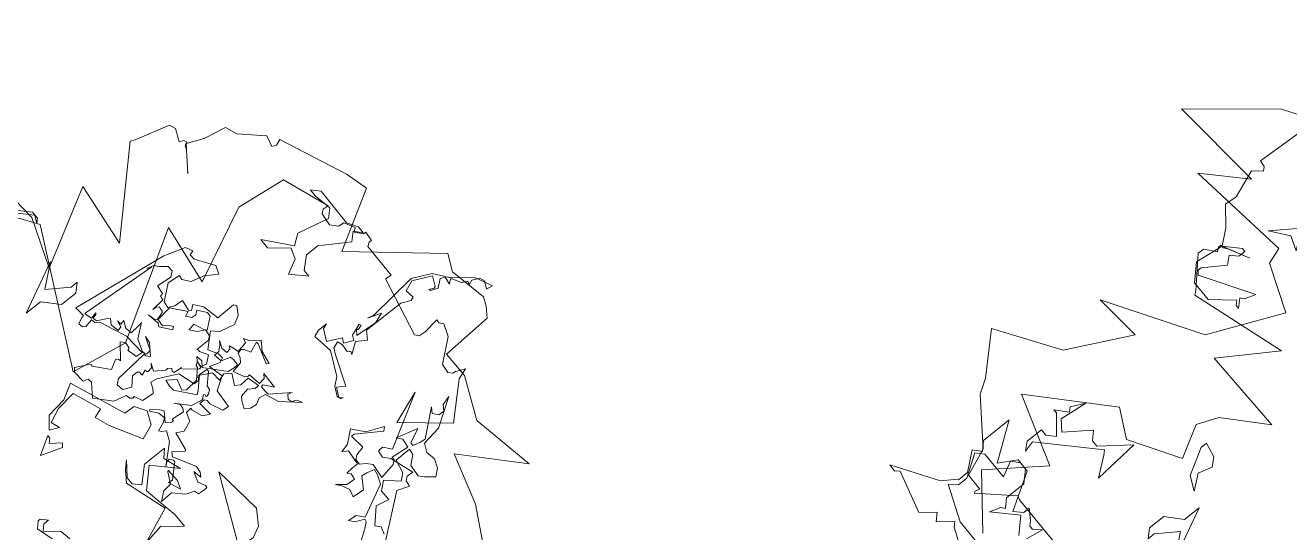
# Model space of a CAD drawing. Header units: metres. Extents: x -71 to 881, y -503 to 661.
# Drawn here: x 269.61 to 276.55, y -316.01 to -313.22 of the extents above; entities that cross this region are included whole.
import ezdxf

# ---------------------------------------------------------------- set-up
doc = ezdxf.new("R2010")
doc.units = ezdxf.units.M
doc.layers.add('04. Pisos', color=8, linetype='Continuous', lineweight=5)
doc.layers.add('ARBRE', color=100, linetype='Continuous', lineweight=13, true_color=0x00ff3f)

# ---------------------------------------------------------------- blocks, each defined once
blk = doc.blocks.new('WMF2', base_point=(0, 0.01))
at = {"color": 251, "lineweight": 0, "true_color": 0x636466}
for points in [[(99.88, -192.88), (107.36, -202.17), (106.64, -204.2), (107.63, -204.27), (108.14, -204.87), (108.06, -205.98), (111.91, -204.61), (112.96, -203.7), (114.06, -203.79), (114.16, -204.2), (114.12, -204.74), (112.93, -205.76), (117.77, -214.23), (115.81, -208.91), (110.13, -215.92), (115.04, -221.02), (115.66, -222.79), (116.35, -221.31), (116.39, -220.76), (116.99, -220.25), (118.51, -220.38), (121.42, -223.82), (123.45, -224.55), (124.06, -224.04), (124.6, -224.1), (124.28, -221.43), (124.37, -220.32), (124.97, -219.82), (134.84, -221.76), (134.73, -222.86), (140.59, -222.8), (140.98, -223.38), (140.96, -223.82), (142.59, -223.95), (142.62, -223.52), (143.7, -222.51), (144.2, -223.11), (145.93, -222.16), (146.02, -221.17), (147.09, -220.14), (149.19, -220.32), (149.69, -220.93), (149.6, -221.91), (157.24, -218.9), (158.3, -210.64), (152.62, -198.66), (162.76, -199.86), (152.65, -183.05), (154.26, -173.69), (175.85, -184.22), (183.13, -179.1)], [(222.26, -138.6), (222.84, -126.51), (221.75, -126.41), (221.24, -125.83), (222.46, -124.38), (220.76, -119.93), (220.93, -117.85), (217.92, -115.52), (216.01, -113.25), (211.75, -115.52), (215.09, -113.71), (215.69, -113.21), (216.23, -113.25), (216.29, -112.71), (215.78, -112.1), (217.44, -110.7), (217.53, -109.6), (213.13, -105.6), (212.64, -105.02), (197.13, -110.25), (202.88, -101.16), (188.84, -101.73), (195.03, -95.86), (196.4, -92.3), (193.55, -87.25), (201.48, -82.18), (206.17, -84.52), (217.5, -73.62), (205.76, -70.03), (212.07, -61.12), (204.08, -54.99)], [(162.25, -221.47), (162.55, -220.76), (164.41, -221.19), (167.6, -217.66), (169.53, -216.89), (170.28, -213.15), (171.44, -210.43), (167.5, -207.63), (170.63, -209.8), (171.33, -210.11), (171.53, -210.62), (172.06, -210.42), (172.36, -209.7), (174.37, -210.56), (175.39, -210.16), (176.98, -204.42), (177.29, -203.7), (165.65, -192.21), (176.34, -193.26), (169.52, -180.97), (177.55, -183.87), (181.35, -183.49)], [(215.12, -142.21), (227.2, -134.24), (237.13, -121.84), (221.43, -123.58), (227.53, -117.47), (210.08, -120.09), (209.21, -117.47), (201.41, -114.58), (204.04, -108.47), (206.64, -102.36), (221.47, -92.77), (213.62, -93.64), (218.84, -83.17), (228.67, -76.4), (223.08, -70.7), (221.59, -68.47), (214.46, -63.39), (212.7, -59.01), (209.83, -58.98), (210.04, -58.28), (209.88, -57.88), (205.22, -63.07), (204.55, -62.86), (196.2, -62.98)], [(90.01, -206.45), (97.85, -210.62), (106.23, -212.96), (97.57, -221.28), (108.11, -219.06), (114.95, -222), (119.42, -221.88), (119.84, -230.55), (121.43, -231.58), (122.86, -232.19), (129.04, -230.77), (131.8, -232.03), (142.53, -219.05), (147.98, -228.38), (151.61, -227.39), (162.65, -222.48), (162.25, -221.47), (162.25, -221.47)], [(220.57, -50.22), (221.79, -50.2), (214.78, -54.92), (213.59, -56.76), (213.1, -57.26), (213.13, -59.1), (215.47, -61.97), (214.27, -63.08), (215.5, -64.29), (215.56, -69.52), (211.34, -63.72), (209.67, -66.67), (207.37, -66.7), (203.77, -60.91), (202.56, -62.13), (202.58, -63.23), (200.85, -62.15), (200.24, -61.55), (199.64, -61.56), (198.56, -62.79), (199.01, -59.87)], [(200.21, -59.24), (202.55, -61.52), (206.05, -57.94), (205.47, -59.78), (204.85, -60.28), (206.1, -61.48), (206.14, -65.01), (207.85, -66.7), (209.07, -66.69), (210.27, -65.56), (209.03, -63.15), (213.66, -63.1), (214.86, -61.99), (212.51, -58.47), (212.49, -56.77), (213.57, -55.55), (207.7, -53.3), (201.85, -53.37)], [(203.66, -50.42), (207.69, -52.09), (208.3, -52.68), (210.1, -50.35), (211.21, -51.44), (213, -49.09), (219.97, -50.84), (220.57, -50.22), (220.57, -50.22)], [(211.1, -72.56), (210.01, -72.56), (208.8, -73.77), (211.73, -76.09), (212.35, -76.09), (210.51, -77.8), (211.1, -78.4), (210.01, -80.71), (210.51, -76.09), (208.8, -74.88), (205.88, -79.01), (204.66, -77.8), (203.56, -77.8), (200.04, -82.55), (199.42, -74.88), (201.73, -77.8), (202.34, -78.4), (210.51, -70.25), (210.01, -68.43), (211.1, -69.64), (211.1, -72.56), (211.1, -72.56)], [(184.65, -79.77), (186.95, -76.25), (186.95, -75.04), (188.18, -76.25), (188.18, -79.17), (185.74, -81.48), (185.74, -84.42), (181.72, -76.25), (184.65, -79.77), (184.65, -79.77)], [(110.5, -210.3), (109.11, -209.66), (107.56, -210.01), (106.1, -209.43), (105.21, -208.37), (106.3, -206.96), (107.08, -206.3), (109.11, -206.4), (110.23, -207.75), (111.21, -207.86), (111.17, -205.1), (108.98, -204.68), (108.09, -203.61), (109.95, -201.54), (108.82, -200.21), (107.05, -200.28), (107.47, -198.09), (105.17, -195.92), (104.39, -196.59), (103.18, -196.28)], [(104.23, -192.12), (105.81, -194.43), (106.51, -195.26), (106.98, -195.35), (107.6, -193.84), (108.41, -193.19), (108.29, -194.62), (107.17, -195.57), (109.76, -200.75), (111.21, -201.34), (112.19, -201.47), (112.55, -200.2), (112.63, -199.28), (110.76, -198.09), (110.9, -196.12), (112.13, -196.43), (113.42, -195.8), (114.19, -195.14), (113.09, -196.56), (112.98, -198.01), (113.96, -198.14), (114.51, -197.67), (114.61, -198.91), (114.58, -199.9), (117.07, -200.09), (117.61, -199.16), (118.02, -200.63), (119.62, -202.52), (117.74, -204.14), (116.53, -207), (116.04, -206.45), (118.58, -202.45), (118.63, -201.93), (116.12, -202.24), (115.77, -200.72), (115.3, -200.17), (114.31, -200.14), (113.77, -201.07), (112.93, -201.79), (110.47, -201.58), (110.98, -204.31), (111.44, -204.87), (111.97, -204.91), (111.68, -207.85), (113.17, -208.02), (114, -207.32), (112.98, -210.96), (111.87, -208.65), (111.36, -208.61), (111.05, -209.82), (110.92, -210.8), (114.34, -214.81), (113.44, -214.21), (112.61, -214.93), (112.58, -215.91), (113.47, -216.49), (113.87, -217.98), (110.96, -213.56), (110.5, -210.3), (110.5, -210.3)], [(193.06, -90.68), (193.06, -91.77), (190.63, -91.29), (189.54, -90.08), (190.15, -87.76), (188.32, -85.45), (190.63, -86.53), (193.06, -90.68), (193.06, -90.68)], [(216.62, -108.51), (216.01, -113.25), (213.7, -115.58), (213.1, -115.58), (213.1, -114.35), (214.19, -113.25), (213.1, -112.03), (215.41, -108.51), (215.41, -107.9), (214.8, -107.41), (206.64, -112.66), (207.25, -110.82), (207.86, -110.33), (206.64, -109.11), (207.25, -109.11), (207.86, -109.72), (210.77, -106.2), (214.19, -106.2), (216.62, -108.51), (216.62, -108.51)], [(208.1, -122), (210.46, -122.83), (213.34, -120.5), (210.43, -124.86), (208.1, -122), (208.1, -122)], [(180.45, -182.15), (178.13, -184.47), (176.91, -184.47), (176.31, -183.86), (177.52, -184.47), (179.84, -182.15)], [(135.57, -154.51), (138.25, -153.67), (139.17, -154.51), (139.17, -154.97), (138.25, -155.89), (138.25, -154.97), (137.42, -154.14), (135.57, -156.36), (133.8, -156.73)], [(147.09, -161.3), (148.81, -164.22), (148.31, -164.22), (147.7, -163.6), (146.47, -165.31), (145.88, -164.82), (147.09, -161.3), (147.09, -161.3)], [(138.94, -175.74), (144.01, -172.85), (146.39, -171.88), (146.93, -173.42), (151.56, -171.55), (151.13, -168.2), (150.13, -165.91), (148.68, -166.49), (149.35, -164.92), (151.24, -166.38), (151.67, -169.75), (153.13, -172.22), (143.98, -176.02), (143.88, -177.83), (142.05, -179.02), (139.92, -178.12), (138.94, -175.74), (138.94, -175.74)], [(135.09, -169.28), (136.91, -170.51), (138.01, -171.61), (135.68, -169.9), (134.47, -169.9), (133.38, -170.99), (135.68, -173.42), (135.68, -177.45), (134.47, -176.35), (131.54, -177.45), (135.09, -173.91), (132.16, -170.99), (126.32, -172.2), (124, -172.2), (125.23, -170.51), (126.32, -169.28), (125.71, -165.75), (128.13, -171.61), (135.09, -169.28), (135.09, -169.28)], [(129.33, -171.8), (130.44, -173.14), (130.63, -174.64), (132.41, -175.52), (132.57, -175.72), (130.37, -175.88), (129, -175.39), (131.03, -174.57), (130.92, -175.27), (132.78, -177.2), (132.94, -177.4), (133.27, -177.39), (133.89, -176.89), (133.76, -176.39), (133.25, -175.78), (136.03, -178.75), (137.63, -179.42), (138.03, -178.75), (138.43, -178.41), (139, -179.91), (139.48, -180.48), (140.6, -180.25), (141.77, -179.29), (141.95, -179.48), (140.94, -180.66), (140.37, -181.13), (138.81, -180.09), (138.2, -180.94), (138.17, -181.3), (138.5, -181.3), (138.3, -183.46), (138.84, -183.71), (139.55, -183.74), (140.34, -183.1), (138.33, -185.08), (138.01, -186.66), (137.96, -187.04), (138.47, -187.64), (138.27, -187.81), (137.93, -187.74), (138.03, -188.28), (138.55, -188.89), (139.2, -188.95), (140.91, -190.59), (141.25, -190.57), (141.38, -189.16), (139.54, -187.38), (139.07, -186.81), (142.01, -184.38), (142.93, -184.24), (144.01, -184.38), (142.96, -185.86), (141.2, -185.39), (140.77, -186.02), (140.94, -188.21), (142.43, -189.6), (142.8, -189.62), (143.13, -190.05), (142.18, -190.14), (141.95, -191.03), (142.93, -192.19), (144.24, -191.39), (144.58, -191.45), (144.78, -191.29), (144.74, -193.64), (145.22, -194.21), (146.33, -194.31), (146.97, -193.1), (147.96, -192.3), (148.2, -193.41), (146.53, -194.15), (146.12, -194.49), (147.57, -196.24), (148.3, -196.27), (149.64, -195.16), (149.18, -194.59), (149.23, -193.84), (150.01, -193.2), (150.32, -193.98), (152.67, -192.02), (152.33, -189.62), (152.2, -189.45), (151.09, -189.35), (150.48, -190.21), (149.91, -190.68), (149.57, -190.27), (151.32, -188.81), (151.86, -189.06), (153.85, -188.7), (152.77, -188.98), (152.4, -189.29), (152.8, -190.62), (152.94, -190.78), (153.69, -190.85), (154.05, -190.54), (154.11, -189.8), (154.29, -191.99), (154.99, -192.09), (155.13, -192.59), (156.55, -192.72), (156.32, -195.25), (156.96, -196.02), (157.91, -195.93), (158.87, -194.78), (159.49, -194.28), (159.79, -193.07), (159.51, -193.9), (160.36, -181.18), (160.3, -180.89), (159.09, -181.29), (159.32, -182.35), (159.11, -182.21), (158.95, -181.51), (158.27, -181.62), (157.59, -183.02), (157.18, -183.64), (156.35, -183.07), (154.92, -183.39), (155.08, -184.08), (156.2, -184.24), (155.47, -184.34), (155.62, -185.07), (154.42, -184.57), (153.35, -184.75), (153.51, -186.38), (153.6, -187.08), (151.95, -185.01), (149.99, -184.32), (149.29, -184.43), (149.15, -184.65), (149.29, -185.38), (151.47, -186.21), (150.33, -186.08), (148.46, -184.81), (149.07, -184.27), (149.41, -184.25), (148.91, -178.66), (148.24, -177.88), (147.12, -178.09), (146.52, -179.46), (147.86, -180.69), (147.82, -181.61), (147.53, -182), (147.35, -181.89), (146.99, -181.96), (147.31, -182.82), (146.97, -182.85), (146.83, -183.07), (146.96, -183.8), (147.57, -184.22), (146.37, -183.73), (145.25, -185.38), (145.32, -185.75), (144.9, -186.35), (144.5, -186.09), (144.14, -186.16), (144.04, -187.62), (143.83, -187.48), (142.52, -189.03), (142.08, -189.67), (142.11, -190.02), (143.28, -190.18), (143.89, -190.6), (142.85, -190.79), (141.99, -190.19), (138.87, -193), (138.74, -194.12), (138.82, -194.82), (139.8, -194.84), (140.46, -194.71), (140.93, -193.17), (142.31, -192.91), (142.34, -193.82), (143.01, -194.6), (143.63, -195.01), (142.43, -194.52), (141.41, -194.72), (141.51, -195.42), (141.95, -195.71), (141.09, -196.03), (140.4, -196.21), (140.74, -197.98), (141.5, -198.18), (140.55, -198.74), (139.52, -200.23), (138.03, -199.22), (135.82, -198.91), (136.11, -198.49), (139.38, -199.5), (139.74, -199.42), (139.04, -197.73), (140.05, -197.19), (140.36, -196.75), (140.18, -196.05), (139.41, -195.86), (138.75, -195.42), (138.41, -193.65), (136.6, -194.53), (136.31, -194.97), (136.38, -195.33), (134.28, -195.7), (134.46, -196.76), (135.1, -197.22), (132.37, -197.2), (133.77, -195.99), (133.7, -195.63), (132.79, -195.64), (132.09, -195.74), (129.95, -198.9), (130.18, -198.17), (129.52, -197.73), (128.84, -197.89), (128.6, -198.62), (127.64, -199.19), (130.16, -196.3), (132.35, -195.35), (132.53, -194.25), (131.99, -193.25), (132.12, -192.12), (132.68, -191.29), (133.87, -191.79), (134.49, -192.21), (134.79, -193.63), (134.09, -194.68), (134.18, -195.38), (136.09, -194.82), (135.98, -193.22), (136.53, -192.38), (138.34, -193.29), (139.06, -192.24), (138.68, -191.03), (140.3, -190.91), (141.35, -188.87), (140.74, -188.44), (140.72, -187.54), (143.51, -186.63), (145.06, -183.4), (145.23, -182.31), (144.26, -181.94), (143.6, -181.51), (143.77, -179.46), (145.1, -178.82), (145.07, -178.48), (145.34, -178.09), (146.02, -177.93), (146.55, -175.84), (149.03, -173.49), (151.13, -174.93), (151.83, -174.83), (152.07, -174.01), (154.04, -173.82), (154.65, -174.25), (153.72, -176.12), (153.29, -176.72), (153.08, -176.57), (150.75, -178.69), (151.6, -180.16), (151.31, -180.6), (150.94, -180.67), (153.31, -182.54), (152.7, -183.08), (151.76, -183.04), (151.56, -182.89), (151.5, -182.59), (150.64, -182.91), (149.91, -183.05), (149.78, -184.18), (153.37, -183.87), (157.76, -181.91), (158.22, -181.26), (158.87, -181.13), (158.61, -179.74), (158.9, -179.3), (159.63, -179.15), (160.17, -180.16), (160.23, -180.53), (161.97, -180.37), (159.66, -196.47), (158.58, -199.98), (157.43, -200.58), (157.16, -199.85), (156.26, -199.9), (153.31, -201.99), (151.94, -201.5), (153.21, -199.48), (153.79, -197.33), (154.96, -196.37), (155.66, -196.47), (155.88, -194.31), (153.91, -191.96), (152.87, -191.86), (152.36, -192.9), (152.27, -194.36), (150.48, -194.18), (150.11, -194.49), (150.75, -195.26), (149.38, -196.4), (146.61, -197.04), (146.66, -200.28), (146.27, -200.62), (144.88, -199.79), (144.11, -198.43), (144.72, -195.93), (145.72, -194.82), (143.6, -192.6), (142.05, -193.54), (141.19, -193.65), (140.84, -192.91), (141.38, -191.16), (138.98, -191.83), (137.57, -189.7), (134.5, -189.55), (134.6, -188.51), (136.69, -187.48), (137.39, -187.51), (137.76, -187.2), (137.7, -186.3), (135.35, -186.6), (135.98, -185.39), (137.66, -184.67), (138.03, -184.72), (137.93, -183.77), (136.52, -183.3), (135.82, -181.61), (136.44, -180.4), (133.42, -179.96), (133.25, -179.75), (134.5, -178.03), (133.81, -177.64), (130.21, -179.65), (129.13, -179.52), (128.46, -179.11), (129.89, -178.8), (128.13, -178.26), (126.98, -178.88), (126.62, -178.83), (126.51, -178.31), (126.62, -177.18), (127.36, -176.92), (127.86, -175.55), (129.43, -173.88), (129.33, -171.8), (129.33, -171.8)], [(167.3, -178.31), (164.99, -181.83), (164.99, -183.07), (163.76, -181.83), (163.76, -178.92), (166.2, -176.6), (166.2, -173.68), (170.22, -181.83), (167.3, -178.31), (167.3, -178.31)], [(116, -176.89), (115.75, -179.59), (116.63, -181.42), (119.11, -182.97), (127.36, -181.9), (116, -176.89), (116, -176.89)], [(128.63, -229.85), (130.85, -228.1), (132.31, -224.99), (131.45, -216.73), (131.71, -215.63), (130.94, -217.85), (130.31, -216.16), (130.6, -212.58), (131.48, -213.21), (131.19, -213.31), (131.49, -214.13), (131.79, -214.02), (131.07, -212.08), (130.28, -211.7), (130.98, -210.18), (131.77, -210.56), (132.87, -208.24), (134.78, -209.13), (135.09, -209.95), (135.09, -208.36), (134.68, -207.25), (131.36, -207.8), (127.52, -206.02), (126.48, -204.8), (124.97, -204.1), (124.38, -204.31), (124.19, -204.71), (124.67, -204.21), (126.19, -204.91), (125.4, -206.21), (130.16, -207.96), (131.33, -208.46), (131.74, -209.57), (130.87, -209.89), (129.57, -209.78), (129.36, -210.13), (129.07, -210.23), (128.75, -210.08), (129.97, -211.82), (128.98, -213.46), (130.3, -214.3), (130.27, -221.28), (129.57, -222.8), (129.78, -223.38), (131.29, -223.17), (131.93, -224.86), (130.51, -227.9), (128.94, -227.21), (128.82, -226.92), (129.2, -226.13), (128.91, -226.23), (128.41, -227.4), (129.45, -228.63), (129.11, -229.36), (127.81, -229.23), (128.24, -229.68), (128.34, -229.97), (126.82, -230.86), (126.44, -231.65), (126.15, -231.77), (125.75, -231.58), (126.06, -232.39), (125.56, -233.58), (124.75, -233.87), (123.53, -233.31), (123.33, -234.38), (126.03, -233.07), (128.63, -229.85), (128.63, -229.85)], [(147.98, -213.1), (150.4, -210.17), (152.11, -210.17), (147.98, -213.72), (149.19, -215.41), (147.98, -220.65), (149.19, -221.87), (152.11, -221.27), (153.32, -221.27), (152.11, -222.48), (145.66, -222.48), (143.95, -223.57), (142.74, -223.57), (143.95, -222.48), (142.74, -221.27), (145.66, -216.64), (145.66, -214.32), (143.95, -212.49), (142.74, -212.49), (145.04, -210.17), (146.26, -212.49), (147.98, -213.1), (147.98, -213.1)]]:
    blk.add_lwpolyline(points, dxfattribs=at)

msp = doc.modelspace()

# ---------------------------------------------------------------- linework, layer by layer
at = {"layer": '04. Pisos'}
for centre, radius, start, end in [((279.2135, -273.3014), 49.501, 216.181, 266.3269), ((272.7247, -281.0541), 48.482, 213.39058, 273.78102)]:
    msp.add_arc(centre, radius, start, end, dxfattribs=at)

# ---------------------------------------------------------------- block references
at = {"layer": 'ARBRE', "color": 251, "lineweight": 5, "true_color": 0x636466, "xscale": 0.03451886634015593, "yscale": 0.03451886634015593, "zscale": 0.03451886634015593, "rotation": 128.5771086415459}
for p in [(277.7744, -322.705), (268.5022, -323.0289)]:
    msp.add_blockref('WMF2', p, dxfattribs=at)

doc.saveas('drawing.dxf')
